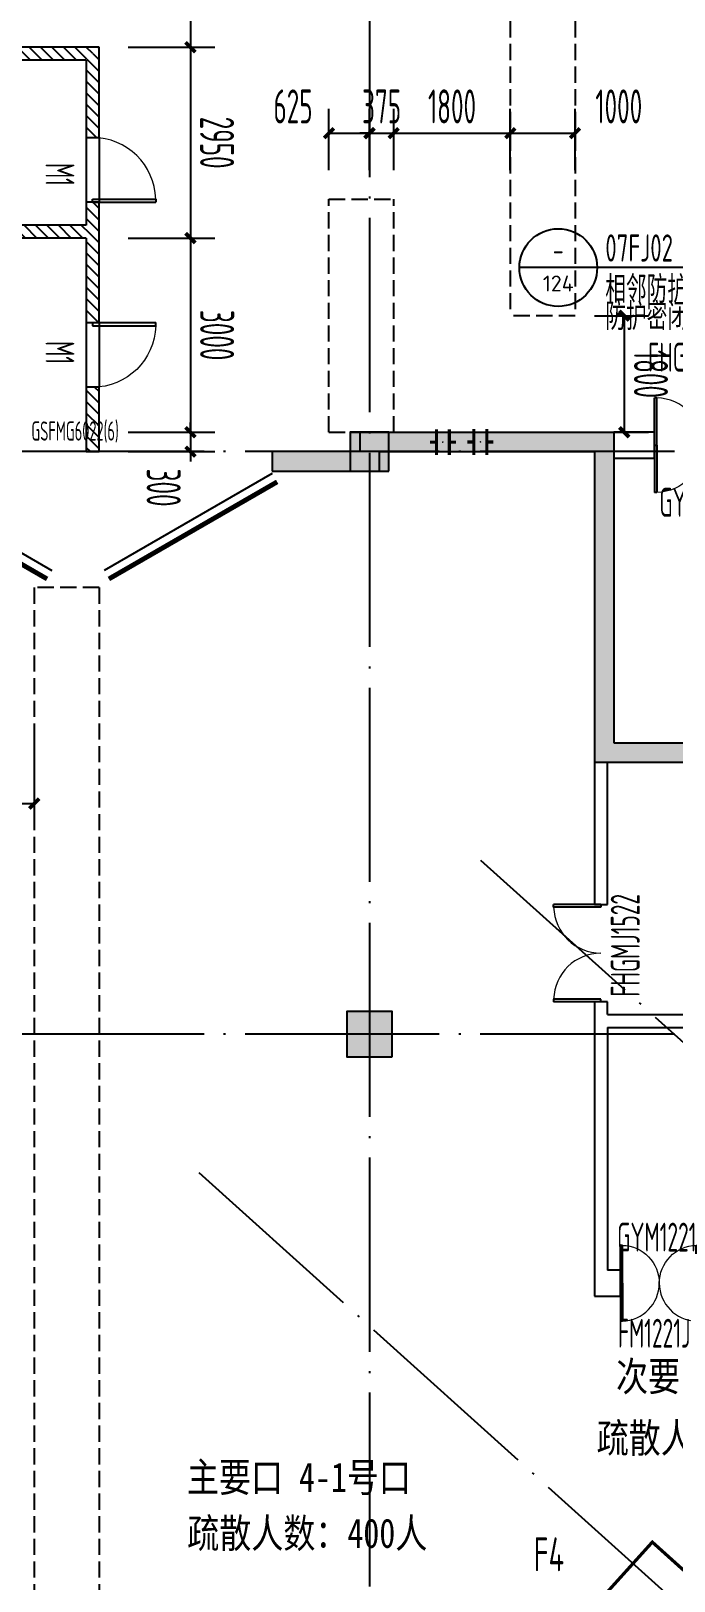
# Model space of a CAD drawing. Extents: x -473190 to 2138458, y -81875 to 2633646.
# Drawn here: x 1061632 to 1071558, y 45490 to 69442 of the extents above; entities that cross this region are included whole.
import ezdxf
from ezdxf.enums import TextEntityAlignment as Align

# ---------------------------------------------------------------- set-up
doc = ezdxf.new("R2010")
doc.units = 0
doc.header["$LTSCALE"] = 1000
doc.linetypes.add('DASH', pattern=[0.35, 0.25, -0.1])
doc.linetypes.add('DOTE', pattern=[2.42, 2, -0.2, 0.02, -0.2])
for name, color, linetype in [('A-COLUMN', 2, 'Continuous'), ('A-PUB_HATCH', 8, 'Continuous'), ('A-WALL', 2, 'Continuous'), ('AXIS', 3, 'Continuous'), ('DIM_IDEN', 3, 'Continuous'), ('DOOR_FIRE', 4, 'Continuous'), ('DOOR_FIRE_TEXT', 7, 'Continuous'), ('DOTE', 1, 'DOTE'), ('PUB_DIM', 3, 'Continuous'), ('PUB_HATCH', 8, 'Continuous'), ('PUB_TEXT', 7, 'Continuous'), ('RF-FHM', 4, 'Continuous'), ('RF-FHMBH', 11, 'Continuous'), ('RF-KBGQ', 15, 'Continuous'), ('RF-KTK', 210, 'Continuous'), ('RF-M', 4, 'Continuous'), ('RF-MBH', 11, 'Continuous'), ('RF-QT', 30, 'Continuous'), ('RF-ZQT', 2, 'Continuous'), ('TH_TEXT', 7, 'Continuous'), ('人防电气套管', 6, 'Continuous'), ('图层1', 7, 'Continuous'), ('索引线', 252, 'Continuous')]:
    doc.layers.add(name, color=color, linetype=linetype)
doc.styles.add('_TCH_DIM_T3', font='tssdeng.shx', dxfattribs={"width": 0.564706, "bigfont": '@@@tssdchn.shx'})
doc.styles.add('_TCH_WINDOW', font='tssdeng.shx', dxfattribs={"width": 0.8, "height": 3.5, "bigfont": 'tssdchn.shx'})
doc.styles.add('TYDG_01', font='', dxfattribs={"width": 0.8})
doc.styles.add('TYDG_02', font='TSSDENG', dxfattribs={"width": 0.8, "bigfont": 'TSSDCHN'})
doc.styles.get('TYDG_01').set_extended_font_data('SimSun')
doc.dimstyles.new('_TCH_ARCH&&150', dxfattribs={"dimtxt": 525, "dimasz": 150, "dimexe": 375, "dimexo": 450, "dimgap": 150, "dimtad": 1, "dimdec": 0, "dimzin": 0, "dimdsep": 46, "dimtxsty": '_TCH_DIM_T3', "dimblk": 'ARCHTICK', "dimcen": 0.09, "dimclrt": 7, "dimazin": 2, "dimtfac": 1, "dimtdec": 0, "dimtix": 1, "dimtmove": 2, "dimatfit": 3, "dimfxl": 0, "dimtolj": 1, "dimtzin": 0, "dimarcsym": 0})
pattern_1 = [(45, (-477544.96, -71535.93), (-88.388383, 88.388383), [])]

# ---------------------------------------------------------------- blocks, each defined once
blk = doc.blocks.new('$DorLib2D$00000002')
for p, q in [((-0.5, 0), (-0.5, 0.4875)), ((-0.475, 0.4875), (-0.5, 0.4875)), ((-0.475, 0), (-0.475, 0.4875)), ((0.475, 0), (0.475, 0.4875)), ((0.475, 0.4875), (0.5, 0.4875)), ((0.5, 0), (0.5, 0.4875)), ((-0.5, 0), (-0.475, 0)), ((0.5, 0), (0.475, 0))]:
    blk.add_line(p, q)
at = {"lineweight": 13}
for centre, start, end in [((-0.4875, 0), 0, 88.53072), ((0.4875, 0), 91.46928, 180)]:
    blk.add_arc(centre, 0.4875, start, end, dxfattribs=at)
blk = doc.blocks.new('$DorLib2D$00000207')
at = {"color": 0}
for p, q in [((-0.5, 0.0313), (-0.067, 0.2813)), ((0.5, 0.0313), (0.067, 0.2813))]:
    blk.add_line(p, q, dxfattribs=at)
at = {"color": 0, "const_width": 0.0125}
for points in [[(-0.5125, 0.0529), (-0.0795, 0.3029)], [(0.5125, 0.0529), (0.0795, 0.3029)]]:
    blk.add_lwpolyline(points, dxfattribs=at)
blk = doc.blocks.new('afasgasg')
at = {"layer": 'A-PUB_HATCH'}
for points in [[(482598.2, -752460.2), (482898.2, -752760.2), (486223.2, -752760.2), (486523.2, -752460.2)], [(482898.2, -752760.2), (482598.2, -752460.2), (482598.2, -752760.2), (482898.2, -753060.2)], [(482598.2, -752760.2), (481248.2, -752760.2), (481248.2, -753060.2), (482898.2, -753060.2)], [(486523.2, -757260.2), (486223.2, -757560.2), (493094.1, -757560.2), (493341, -757460.2), (493431, -757260.2)]]:
    blk.add_hatch(color=256, dxfattribs=at).paths.add_polyline_path(points)
at = {"layer": 'PUB_HATCH'}
blk.add_hatch(color=256, dxfattribs=at).paths.add_polyline_path([(486523.2, -752460.2), (486223.2, -752760.2), (486223.2, -757560.2), (486523.2, -757260.2)])
at = {"layer": 'A-WALL'}
for p, q in [((487148.2, -752460.2), (486523.2, -752460.2)), ((486523.2, -752460.2), (486523.2, -752860.2)), ((487148.2, -752860.2), (487148.2, -752460.2)), ((486523.2, -752860.2), (487148.2, -752860.2)), ((486223.2, -757560.2), (486223.2, -759760.2)), ((486423.2, -759760.2), (486423.2, -757560.2)), ((486223.2, -759760.2), (486423.2, -759760.2)), ((486423.2, -761260.2), (486223.2, -761260.2)), ((486223.2, -761260.2), (486223.2, -761610.2)), ((486423.2, -761460.2), (486423.2, -761260.2)), ((486223.2, -761610.2), (486223.2, -765810.2)), ((486423.2, -761460.2), (489832.5, -761460.2)), ((486423.2, -761660.2), (486423.2, -765410.2)), ((486423.2, -761660.2), (489921.6, -761660.2)), ((486623.2, -765410.2), (486423.2, -765410.2)), ((486623.2, -765810.2), (486623.2, -765410.2)), ((486223.2, -765810.2), (486623.2, -765810.2))]:
    blk.add_line(p, q, dxfattribs=at)
at = {"layer": 'RF-QT'}
for p, q in [((482598.2, -752460.2), (486523.2, -752460.2)), ((482598.2, -752460.2), (482598.2, -752760.2)), ((486523.2, -752460.2), (486523.2, -757260.2)), ((482598.2, -752760.2), (481248.2, -752760.2)), ((481248.2, -752760.2), (481248.2, -753060.2)), ((482898.2, -752760.2), (486223.2, -752760.2)), ((482898.2, -752760.2), (482898.2, -753060.2)), ((486223.2, -752760.2), (486223.2, -757560.2)), ((481248.2, -753060.2), (482898.2, -753060.2)), ((486523.2, -757260.2), (493431, -757260.2)), ((486223.2, -757560.2), (493094.1, -757560.2))]:
    blk.add_line(p, q, dxfattribs=at)
at = {"layer": 'DOOR_FIRE'}
ref = blk.add_blockref('$DorLib2D$00000002', (487898.2, -752660.2), dxfattribs=dict(at, xscale=1500, yscale=1500, zscale=400, rotation=4.523433825556391e-09))
ref.add_attrib('A', 'FHGMJ1522', (487050.1, -751523.6), dxfattribs={"layer": 'DOOR_FIRE_TEXT', "height": 446.25, "rotation": 0, "style": '_TCH_WINDOW', "width": 0.564706})
ref = blk.add_blockref('$DorLib2D$00000002', (487898.2, -752660.2), dxfattribs=dict(at, xscale=1500, yscale=-1500, zscale=100, rotation=4.523433825556391e-09))
ref.add_attrib('A', 'GYM1522', (487224.6, -753766.2), dxfattribs={"layer": 'DOOR_FIRE_TEXT', "height": 446.25, "rotation": 0, "style": '_TCH_WINDOW', "width": 0.564706})
ref = blk.add_blockref('$DorLib2D$00000002', (486323.2, -760510.2), dxfattribs=dict(at, xscale=-1500, yscale=-1500, zscale=200, rotation=270))
ref.add_attrib('A', 'FHGMJ1522', (486920.4, -761184.1), dxfattribs={"layer": 'DOOR_FIRE_TEXT', "height": 446.25, "rotation": 90, "style": '_TCH_WINDOW', "width": 0.564706})
ref = blk.add_blockref('$DorLib2D$00000002', (487223.2, -765610.2), dxfattribs=dict(at, xscale=-1200, yscale=1200, zscale=100))
ref.add_attrib('A', 'GYM1221', (486573.8, -765120.7), dxfattribs={"layer": 'DOOR_FIRE_TEXT', "height": 446.25, "style": '_TCH_WINDOW', "width": 0.564706})
ref = blk.add_blockref('$DorLib2D$00000002', (487223.2, -765610.2), dxfattribs=dict(at, xscale=-1200, yscale=-1200, zscale=400))
ref.add_attrib('A', 'FM1221J', (486583.5, -766606.1), dxfattribs={"layer": 'DOOR_FIRE_TEXT', "height": 446.25, "style": '_TCH_WINDOW', "width": 0.564706})
at = {"layer": 'RF-M'}
ref = blk.add_blockref('$DorLib2D$00000207', (478248.2, -752910.2), dxfattribs=dict(at, xscale=-6000, yscale=-6000, zscale=300))
ref.add_attrib('A', 'GSFMG6022(6)', (477528.1, -752590.3), dxfattribs={"layer": 'RF-MBH', "height": 297.5, "style": '_TCH_WINDOW', "width": 0.564706})
blk = doc.blocks.new('$DorLib2D$00000001')
for p, q in [((0.45, 0.975), (0.5, 0.975)), ((0.45, 0), (0.45, 0.975)), ((0.5, 0), (0.5, 0.975)), ((0.5, 0), (0.45, 0))]:
    blk.add_line(p, q)
at = {"lineweight": 13}
blk.add_arc((0.475, 0), 0.975, 91.4693, 180, dxfattribs=at)
blk = doc.blocks.new('_ArchTick')
at = {"color": 0, "linetype": 'ByBlock', "const_width": 0.4}
blk.add_lwpolyline([(-0.5, -0.5), (0.5, 0.5)], dxfattribs=at)
blk = doc.blocks.new('*D5689')
at = {"layer": 'Defpoints', "color": 0, "transparency": 16777216}
for p in [(-230519, -196022), (-233169, -197433), (-230519, -197433)]:
    blk.add_point(p, dxfattribs=at)
at = {"layer": 'PUB_DIM', "color": 0, "lineweight": -2, "transparency": 16777216}
for p, q in [((-233169, -196983), (-233169, -195647)), ((-230519, -196983), (-230519, -195647)), ((-233169, -196022), (-230519, -196022))]:
    blk.add_line(p, q, dxfattribs=at)
at = {"layer": 'PUB_DIM', "color": 0, "lineweight": -2, "transparency": 16777216, "xscale": 150, "yscale": 150, "zscale": 150, "rotation": 180}
blk.add_blockref('_ArchTick', (-233169, -196022), dxfattribs=at)
at = {"layer": 'PUB_DIM', "color": 0, "lineweight": -2, "transparency": 16777216, "xscale": 150, "yscale": 150, "zscale": 150}
blk.add_blockref('_ArchTick', (-230519, -196022), dxfattribs=at)
at = {"layer": 'PUB_DIM', "color": 7, "transparency": 16777216, "insert": (-231844, -195610), "char_height": 525, "attachment_point": 5, "style": '_TCH_DIM_T3'}
blk.add_mtext('\\A1;2650', dxfattribs=at)
blk = doc.blocks.new('*D5690')
at = {"layer": 'Defpoints', "color": 0, "transparency": 16777216}
for p in [(-227569, -196022), (-230519, -197433), (-227569, -197433)]:
    blk.add_point(p, dxfattribs=at)
at = {"layer": 'PUB_DIM', "color": 0, "lineweight": -2, "transparency": 16777216}
for p, q in [((-230519, -196983), (-230519, -195647)), ((-227569, -196983), (-227569, -195647)), ((-230519, -196022), (-227569, -196022))]:
    blk.add_line(p, q, dxfattribs=at)
at = {"layer": 'PUB_DIM', "color": 0, "lineweight": -2, "transparency": 16777216, "xscale": 150, "yscale": 150, "zscale": 150, "rotation": 180}
blk.add_blockref('_ArchTick', (-230519, -196022), dxfattribs=at)
at = {"layer": 'PUB_DIM', "color": 0, "lineweight": -2, "transparency": 16777216, "xscale": 150, "yscale": 150, "zscale": 150}
blk.add_blockref('_ArchTick', (-227569, -196022), dxfattribs=at)
at = {"layer": 'PUB_DIM', "color": 7, "transparency": 16777216, "insert": (-229044, -195610), "char_height": 525, "attachment_point": 5, "style": '_TCH_DIM_T3'}
blk.add_mtext('\\A1;2950', dxfattribs=at)
blk = doc.blocks.new('*D5691')
at = {"layer": 'Defpoints', "color": 0, "transparency": 16777216}
for p in [(-224569, -196022), (-227569, -197433), (-224569, -197433)]:
    blk.add_point(p, dxfattribs=at)
at = {"layer": 'PUB_DIM', "color": 0, "lineweight": -2, "transparency": 16777216}
for p, q in [((-227569, -196983), (-227569, -195647)), ((-224569, -196983), (-224569, -195647)), ((-227569, -196022), (-224569, -196022))]:
    blk.add_line(p, q, dxfattribs=at)
at = {"layer": 'PUB_DIM', "color": 0, "lineweight": -2, "transparency": 16777216, "xscale": 150, "yscale": 150, "zscale": 150, "rotation": 180}
blk.add_blockref('_ArchTick', (-227569, -196022), dxfattribs=at)
at = {"layer": 'PUB_DIM', "color": 0, "lineweight": -2, "transparency": 16777216, "xscale": 150, "yscale": 150, "zscale": 150}
blk.add_blockref('_ArchTick', (-224569, -196022), dxfattribs=at)
at = {"layer": 'PUB_DIM', "color": 7, "transparency": 16777216, "insert": (-226069, -195610), "char_height": 525, "attachment_point": 5, "style": '_TCH_DIM_T3'}
blk.add_mtext('\\A1;3000', dxfattribs=at)
blk = doc.blocks.new('*D5692')
at = {"layer": 'Defpoints', "color": 0, "transparency": 16777216}
for p in [(-224269, -196022), (-224569, -197433), (-224269, -197433)]:
    blk.add_point(p, dxfattribs=at)
at = {"layer": 'PUB_DIM', "color": 0, "lineweight": -2, "transparency": 16777216}
for p, q in [((-224569, -196983), (-224569, -195647)), ((-224269, -196983), (-224269, -195647)), ((-224569, -196022), (-224719, -196022)), ((-224569, -196022), (-224269, -196022)), ((-224269, -196022), (-224119, -196022))]:
    blk.add_line(p, q, dxfattribs=at)
at = {"layer": 'PUB_DIM', "color": 0, "lineweight": -2, "transparency": 16777216, "xscale": 150, "yscale": 150, "zscale": 150}
blk.add_blockref('_ArchTick', (-224569, -196022), dxfattribs=at)
at = {"layer": 'PUB_DIM', "color": 0, "lineweight": -2, "transparency": 16777216, "xscale": 150, "yscale": 150, "zscale": 150, "rotation": 180}
blk.add_blockref('_ArchTick', (-224269, -196022), dxfattribs=at)
at = {"layer": 'PUB_DIM', "color": 7, "transparency": 16777216, "insert": (-223714, -196435), "char_height": 525, "attachment_point": 5, "style": '_TCH_DIM_T3'}
blk.add_mtext('\\A1;300', dxfattribs=at)
blk = doc.blocks.new('*D5726')
at = {"layer": 'Defpoints', "color": 0, "transparency": 16777216}
for p in [(-224569, -189325), (-226369, -190233), (-224569, -190233)]:
    blk.add_point(p, dxfattribs=at)
at = {"layer": 'PUB_DIM', "color": 0, "lineweight": -2, "transparency": 16777216}
for p, q in [((-226369, -189783), (-226369, -188950)), ((-224569, -189783), (-224569, -188950)), ((-226369, -189325), (-224569, -189325))]:
    blk.add_line(p, q, dxfattribs=at)
at = {"layer": 'PUB_DIM', "color": 0, "lineweight": -2, "transparency": 16777216, "xscale": 150, "yscale": 150, "zscale": 150, "rotation": 180}
blk.add_blockref('_ArchTick', (-226369, -189325), dxfattribs=at)
at = {"layer": 'PUB_DIM', "color": 0, "lineweight": -2, "transparency": 16777216, "xscale": 150, "yscale": 150, "zscale": 150}
blk.add_blockref('_ArchTick', (-224569, -189325), dxfattribs=at)
at = {"layer": 'PUB_DIM', "color": 7, "transparency": 16777216, "insert": (-225469, -188912), "char_height": 525, "attachment_point": 5, "style": '_TCH_DIM_T3'}
blk.add_mtext('\\A1;1800', dxfattribs=at)
blk = doc.blocks.new('*D5727')
at = {"layer": 'Defpoints', "color": 0, "transparency": 16777216}
for p in [(-229191, -193258), (-228169, -193258), (-228169, -193883)]:
    blk.add_point(p, dxfattribs=at)
at = {"layer": 'PUB_DIM', "color": 0, "lineweight": -2, "transparency": 16777216}
for p, q in [((-228619, -193258), (-229566, -193258)), ((-229191, -193883), (-229191, -193258)), ((-228619, -193883), (-229566, -193883))]:
    blk.add_line(p, q, dxfattribs=at)
at = {"layer": 'PUB_DIM', "color": 0, "lineweight": -2, "transparency": 16777216, "xscale": 150, "yscale": 150, "zscale": 150}
for p, rotation in [((-229191, -193258), 90), ((-229191, -193883), 270)]:
    blk.add_blockref('_ArchTick', p, dxfattribs=dict(at, rotation=rotation))
at = {"layer": 'PUB_DIM', "color": 7, "transparency": 16777216, "insert": (-229604, -194438), "char_height": 525, "attachment_point": 5, "rotation": 90, "style": '_TCH_DIM_T3'}
blk.add_mtext('\\A1;625', dxfattribs=at)
blk = doc.blocks.new('*D5728')
at = {"layer": 'Defpoints', "color": 0, "transparency": 16777216}
for p in [(-229191, -192883), (-228169, -192883), (-228169, -193258)]:
    blk.add_point(p, dxfattribs=at)
at = {"layer": 'PUB_DIM', "color": 0, "lineweight": -2, "transparency": 16777216}
for p, q in [((-229191, -192883), (-229191, -192733)), ((-228619, -192883), (-229566, -192883)), ((-229191, -193258), (-229191, -192883)), ((-228619, -193258), (-229566, -193258)), ((-229191, -193258), (-229191, -193408))]:
    blk.add_line(p, q, dxfattribs=at)
at = {"layer": 'PUB_DIM', "color": 0, "lineweight": -2, "transparency": 16777216, "xscale": 150, "yscale": 150, "zscale": 150}
for p, rotation in [((-229191, -192883), 270), ((-229191, -193258), 90)]:
    blk.add_blockref('_ArchTick', p, dxfattribs=dict(at, rotation=rotation))
at = {"layer": 'PUB_DIM', "color": 7, "transparency": 16777216, "insert": (-229604, -193070), "char_height": 525, "attachment_point": 5, "rotation": 90, "style": '_TCH_DIM_T3'}
blk.add_mtext('\\A1;375', dxfattribs=at)
blk = doc.blocks.new('*D5729')
at = {"layer": 'Defpoints', "color": 0, "transparency": 16777216}
for p in [(-229191, -191083), (-228169, -191083), (-228169, -192883)]:
    blk.add_point(p, dxfattribs=at)
at = {"layer": 'PUB_DIM', "color": 0, "lineweight": -2, "transparency": 16777216}
for p, q in [((-228619, -191083), (-229566, -191083)), ((-229191, -192883), (-229191, -191083)), ((-228619, -192883), (-229566, -192883))]:
    blk.add_line(p, q, dxfattribs=at)
at = {"layer": 'PUB_DIM', "color": 0, "lineweight": -2, "transparency": 16777216, "xscale": 150, "yscale": 150, "zscale": 150}
for p, rotation in [((-229191, -191083), 90), ((-229191, -192883), 270)]:
    blk.add_blockref('_ArchTick', p, dxfattribs=dict(at, rotation=rotation))
at = {"layer": 'PUB_DIM', "color": 7, "transparency": 16777216, "insert": (-229604, -191983), "char_height": 525, "attachment_point": 5, "rotation": 90, "style": '_TCH_DIM_T3'}
blk.add_mtext('\\A1;1800', dxfattribs=at)
blk = doc.blocks.new('*D5730')
at = {"layer": 'Defpoints', "color": 0, "transparency": 16777216}
for p in [(-229191, -190083), (-228169, -190083), (-228169, -191083)]:
    blk.add_point(p, dxfattribs=at)
at = {"layer": 'PUB_DIM', "color": 0, "lineweight": -2, "transparency": 16777216}
for p, q in [((-228619, -190083), (-229566, -190083)), ((-229191, -191083), (-229191, -190083)), ((-228619, -191083), (-229566, -191083))]:
    blk.add_line(p, q, dxfattribs=at)
at = {"layer": 'PUB_DIM', "color": 0, "lineweight": -2, "transparency": 16777216, "xscale": 150, "yscale": 150, "zscale": 150}
for p, rotation in [((-229191, -190083), 90), ((-229191, -191083), 270)]:
    blk.add_blockref('_ArchTick', p, dxfattribs=dict(at, rotation=rotation))
at = {"layer": 'PUB_DIM', "color": 7, "transparency": 16777216, "insert": (-229604, -189408), "char_height": 525, "attachment_point": 5, "rotation": 90, "style": '_TCH_DIM_T3'}
blk.add_mtext('\\A1;1000', dxfattribs=at)
blk = doc.blocks.new('*D5740')
at = {"layer": 'Defpoints', "color": 0, "transparency": 16777216}
for p in [(-220369, -198433), (-218831, -198433), (-220369, -200233)]:
    blk.add_point(p, dxfattribs=at)
at = {"layer": 'PUB_DIM', "color": 0, "lineweight": -2, "transparency": 16777216}
for p, q in [((-219919, -198433), (-218456, -198433)), ((-218831, -200233), (-218831, -198433)), ((-219919, -200233), (-218456, -200233))]:
    blk.add_line(p, q, dxfattribs=at)
at = {"layer": 'PUB_DIM', "color": 0, "lineweight": -2, "transparency": 16777216, "xscale": 150, "yscale": 150, "zscale": 150}
for p, rotation in [((-218831, -198433), 90), ((-218831, -200233), 270)]:
    blk.add_blockref('_ArchTick', p, dxfattribs=dict(at, rotation=rotation))
at = {"layer": 'PUB_DIM', "color": 7, "transparency": 16777216, "insert": (-219244, -199333), "char_height": 525, "attachment_point": 5, "rotation": 90, "style": '_TCH_DIM_T3'}
blk.add_mtext('\\A1;1800', dxfattribs=at)
blk = doc.blocks.new('TG11')
at = {"layer": '人防电气套管', "const_width": 50}
for points in [[(350, 100), (-50, 100)], [(150, 200), (150, 100)], [(350, -100), (-50, -100)], [(150, -100), (150, -200)]]:
    blk.add_lwpolyline(points, dxfattribs=at)
at = {"layer": '人防电气套管'}
blk.add_circle((150, 0), 0.00936, dxfattribs=at)
blk = doc.blocks.new('A$C1A97502D')
at = {"layer": '人防电气套管', "rotation": 90}
for p in [(-53465, -102003), (-52888, -102000)]:
    blk.add_blockref('TG11', p, dxfattribs=at)
blk = doc.blocks.new('A$C77B03727')
at = {"layer": 'TH_TEXT', "style": 'TYDG_02', "width": 0.64}
blk.add_text('F4', height=525, dxfattribs=at).set_placement((-50466.6, -114002.4))
blk = doc.blocks.new('*D1823')
at = {"layer": 'AXIS', "color": 0, "lineweight": -2, "transparency": 16777216}
for p, q in [((1105425, 49351), (1109048, 46089)), ((1019273, -53056), (1108769, 46340)), ((1015929, -50045), (1019551, -53307))]:
    blk.add_line(p, q, dxfattribs=at)
at = {"layer": 'Defpoints', "color": 0, "transparency": 16777216}
for p in [(1105090, 49652), (1108769, 46340), (1015594, -49743)]:
    blk.add_point(p, dxfattribs=at)
at = {"layer": 'AXIS', "color": 0, "lineweight": -2, "transparency": 16777216, "xscale": 150, "yscale": 150, "zscale": 150}
for p, rotation in [((1108769, 46340), 47.99999999999579), ((1019273, -53056), 227.9999999999958)]:
    blk.add_blockref('_ArchTick', p, dxfattribs=dict(at, rotation=rotation))
at = {"layer": 'AXIS', "color": 7, "transparency": 16777216, "insert": (1063714, -3082), "char_height": 525, "attachment_point": 5, "rotation": 48, "style": '_TCH_DIM_T3'}
blk.add_mtext('\\A1;133750', dxfattribs=at)
blk = doc.blocks.new('_FZH')
blk.add_lwpolyline([(-0.5, -0.5), (0.5, -0.5), (0.5, 0.5), (-0.5, 0.5)], close=True)
at = {"layer": 'PUB_HATCH'}
blk.add_solid([(-0.5, -0.5), (0.5, -0.5), (-0.5, 0.5), (0.5, 0.5)], dxfattribs=at)
blk = doc.blocks.new('zsgc')
at = {"layer": 'PUB_HATCH'}
h = blk.add_hatch(dxfattribs=at)
h.set_pattern_fill('普通砖', color=256, scale=50, style=0)
h.set_pattern_definition(pattern_1)
h.paths.add_polyline_path([(-230319.5, -197632.5), (-229122.6, -197632.5), (-229122.6, -197432.5), (-230519.5, -197432.5)])
h = blk.add_hatch(dxfattribs=at)
h.set_pattern_fill('普通砖', color=256, scale=50, style=0)
h.set_pattern_definition(pattern_1)
h.paths.add_polyline_path([(-230319.5, -197632.5), (-230519.5, -197432.5), (-230519.5, -198932.5), (-230386.1, -198932.5), (-230319.5, -198832.5)])
h = blk.add_hatch(dxfattribs=at)
h.set_pattern_fill('普通砖', color=256, scale=50, style=0)
h.set_pattern_definition(pattern_1)
h.paths.add_polyline_path([(-227669.5, -197432.5), (-228122.6, -197432.5), (-228122.6, -197632.5), (-227769.5, -197632.5), (-227669.5, -197565.9)])
h = blk.add_hatch(dxfattribs=at)
h.set_pattern_fill('普通砖', color=256, scale=50, style=0)
h.set_pattern_definition(pattern_1)
h.paths.add_polyline_path([(-227669.5, -197565.9), (-227769.5, -197632.5), (-227769.5, -198832.5), (-227669.5, -198932.5), (-227569.5, -198832.5), (-227569.5, -197632.5)])
h = blk.add_hatch(dxfattribs=at)
h.set_pattern_fill('普通砖', color=256, scale=50, style=0)
h.set_pattern_definition(pattern_1)
h.paths.add_polyline_path([(-227569.5, -197632.5), (-226264.4, -197632.5), (-226264.4, -197432.5), (-227669.5, -197432.5), (-227669.5, -197565.9)])
h = blk.add_hatch(dxfattribs=at)
h.set_pattern_fill('普通砖', color=256, scale=50, style=0)
h.set_pattern_definition(pattern_1)
h.paths.add_polyline_path([(-224269.5, -197432.5), (-225264.4, -197432.5), (-225264.4, -197632.5), (-224269.5, -197632.5)])
at = {"layer": 'RF-FHM', "linetype": 'Continuous'}
for p, q in [((-229122.6, -197432.5), (-228122.6, -197432.5)), ((-226264.4, -197432.5), (-225264.4, -197432.5)), ((-229122.6, -197632.5), (-228122.6, -197632.5)), ((-226264.4, -197632.5), (-225264.4, -197632.5))]:
    blk.add_line(p, q, dxfattribs=at)
at = {"layer": 'RF-KBGQ', "color": 15, "linetype": 'DASH'}
for p, q in [((-242119.5, -190082.9), (-226369.5, -190082.9)), ((-226369.5, -190082.9), (-226369.5, -191082.9)), ((-242119.5, -191082.9), (-226369.5, -191082.9)), ((-224569.5, -192882.9), (-228169.5, -192882.9)), ((-228169.5, -193882.9), (-228169.5, -192882.9)), ((-224569.5, -193882.9), (-224569.5, -192882.9)), ((-224569.5, -193882.9), (-228169.5, -193882.9)), ((-222169.5, -197432.5), (-206492.1, -197432.5)), ((-222169.5, -197432.5), (-222169.5, -198432.5)), ((-222169.5, -198432.5), (-206046.8, -198432.5))]:
    blk.add_line(p, q, dxfattribs=at)
at = {"layer": 'RF-ZQT'}
for p, q in [((-229122.6, -197432.5), (-230519.5, -197432.5)), ((-230519.5, -197432.5), (-230519.5, -198932.5)), ((-229122.6, -197632.5), (-229122.6, -197432.5)), ((-227669.5, -197432.5), (-228122.6, -197432.5)), ((-228122.6, -197432.5), (-228122.6, -197632.5)), ((-226264.4, -197432.5), (-227669.5, -197432.5)), ((-226264.4, -197632.5), (-226264.4, -197432.5)), ((-224269.5, -197432.5), (-225264.4, -197432.5)), ((-225264.4, -197432.5), (-225264.4, -197632.5)), ((-224269.5, -197632.5), (-224269.5, -197432.5)), ((-230319.5, -197632.5), (-229122.6, -197632.5)), ((-230319.5, -197632.5), (-230319.5, -198832.5)), ((-228122.6, -197632.5), (-227769.5, -197632.5)), ((-227769.5, -197632.5), (-227769.5, -198832.5)), ((-227569.5, -197632.5), (-226264.4, -197632.5)), ((-227569.5, -197632.5), (-227569.5, -198832.5)), ((-225264.4, -197632.5), (-224269.5, -197632.5))]:
    blk.add_line(p, q, dxfattribs=at)
at = {"layer": 'RF-FHM', "linetype": 'Continuous'}
ref = blk.add_blockref('$DorLib2D$00000001', (-228622.6, -197532.5), dxfattribs=dict(at, xscale=1000, yscale=1000, zscale=200, rotation=359.9999986269864))
ref.add_attrib('A', 'M1', (-228730, -198259.6), dxfattribs={"layer": 'RF-FHMBH', "linetype": 'Continuous', "height": 446.25, "rotation": 360, "style": '_TCH_WINDOW', "width": 0.564706})
ref = blk.add_blockref('$DorLib2D$00000001', (-225764.4, -197532.5), dxfattribs=dict(at, xscale=-1000, yscale=1000, zscale=200, rotation=359.999998626986))
ref.add_attrib('A', 'M1', (-225976.9, -198259.6), dxfattribs={"layer": 'RF-FHMBH', "linetype": 'Continuous', "height": 446.25, "rotation": 360, "style": '_TCH_WINDOW', "width": 0.564706})
at = {"layer": 'PUB_DIM'}
for base, p1, p2, angle, picture, middle in [((-229191.4, -190082.9), (-228169.5, -191082.9), (-228169.5, -190082.9), 90, '*D5730', (-229603.9, -189407.9)), ((-229191.4, -193257.9), (-228169.5, -193882.9), (-228169.5, -193257.9), 90, '*D5727', (-229603.9, -194437.9)), ((-224269.5, -196022.1), (-224569.5, -197432.5), (-224269.5, -197432.5), 360, '*D5692', (-223714.5, -196434.6))]:
    dim = blk.add_linear_dim(base=base, p1=p1, p2=p2, angle=angle, dimstyle='_TCH_ARCH&&150', dxfattribs=at)
    dim.commit()
    dim.dimension.update_dxf_attribs({"geometry": picture, "text_midpoint": middle, "dimtype": 161})
for p1, p2, distance, picture, middle in [((-226369.5, -190232.7), (-224569.5, -190232.7), 907.9, '*D5726', (-225469.5, -188912.4)), ((-228169.5, -192882.9), (-228169.5, -191082.9), 1022, '*D5729', (-229603.9, -191982.9)), ((-228169.5, -193257.9), (-228169.5, -192882.9), 1022, '*D5728', (-229603.9, -193070.4)), ((-233169.5, -197432.5), (-230519.5, -197432.5), 1410.4, '*D5689', (-231844.5, -195609.6)), ((-230519.5, -197432.5), (-227569.5, -197432.5), 1410.4, '*D5690', (-229044.5, -195609.6)), ((-227569.5, -197432.5), (-224569.5, -197432.5), 1410.4, '*D5691', (-226069.5, -195609.6)), ((-220369.5, -200232.5), (-220369.5, -198432.5), -1538, '*D5740', (-219244, -199332.5))]:
    dim = blk.add_aligned_dim(p1=p1, p2=p2, distance=distance, dimstyle='_TCH_ARCH&&150', dxfattribs=at)
    dim.commit()
    dim.dimension.update_dxf_attribs({"geometry": picture, "text_midpoint": middle})

msp = doc.modelspace()

# ---------------------------------------------------------------- linework, layer by layer
at = {"layer": 'DIM_IDEN'}
for p, q in [((1070372.2, 65785.8), (1069172.2, 65785.8)), ((1074766.8, 65785.8), (1070372.2, 65785.8))]:
    msp.add_line(p, q, dxfattribs=at)
msp.add_circle((1069772.2, 65785.8), 600, dxfattribs=at)
at = {"layer": 'DOTE', "color": 16, "linetype": 'DOTE', "ltscale": 1.5}
msp.add_line((1066856.7, 171823.5), (1066856.7, -58315.4), dxfattribs=at)
at = {"layer": 'DOTE', "color": 127, "linetype": 'DOTE', "ltscale": 1.5}
for p, q in [((1158685.6, 62942.4), (1029856.7, 62942.4)), ((1068570.5, 56631.4), (1092209.6, 35346.6)), ((1158685.6, 53942.4), (1029856.7, 53942.4)), ((1064221.1, 51800.9), (1087860.3, 30516.2))]:
    msp.add_line(p, q, dxfattribs=at)
at = {"layer": '图层1', "color": 6, "linetype": 'DASH', "const_width": 50}
msp.add_lwpolyline([(1071224.1, 46091.5), (1078078.1, 39920.2), (1071320.3, 32426.6), (1064466.3, 38597.9)], close=True, dxfattribs=at)

# ---------------------------------------------------------------- block references
for name, p in [('A$C77B03727', (1119858.5, 159642.4)), ('A$C1A97502D', (1121456.7, 164942.4))]:
    msp.add_blockref(name, p)
at = {"rotation": 270}
msp.add_blockref('zsgc', (1260114.7, -161327.1), dxfattribs=at)
at = {"layer": 'A-COLUMN', "rotation": 90}
for p, xscale, yscale, zscale in [((1066856.7, 62942.4), 600, 600, 600), ((1066856.7, 53942.4), 700, 700, 700)]:
    msp.add_blockref('_FZH', p, dxfattribs=dict(at, xscale=xscale, yscale=yscale, zscale=zscale))
at = {"layer": '索引线'}
msp.add_blockref('afasgasg', (584108.5, 815702.6), dxfattribs=at)

# ---------------------------------------------------------------- texts
at = {"layer": 'PUB_TEXT', "style": 'TYDG_02'}
for s, width, p in [('07FJ02', 0.64, (1070498.2, 65879.5)), ('相邻防护单元隔墙孔口一道', 0.8, (1070498.2, 65239.8)), ('防护密闭门封堵', 0.8, (1070498.2, 64819.8))]:
    msp.add_text(s, height=420, dxfattribs=dict(at, width=width)).set_placement(p)
for s, height, width, p, p2 in [('-', 318.1, 0.962963, (1069687.4, 65896.1), (1069857, 65896.1)), ('124', 245.31, 1.238095, (1069533.9, 65418.3), (1070010.5, 65418.3))]:
    msp.add_text(s, height=height, dxfattribs=dict(at, width=width)).set_placement(p, p2, align=Align.FIT)
at = {"layer": 'RF-KTK', "color": 110, "linetype": 'DASH', "style": 'TYDG_01', "width": 0.8}
for s, p in [('次要口 4-2号口 ', (1070664.4, 48425.9)), ('疏散人数：300人', (1070365.2, 47474.1)), ('主要口 4-1号口 ', (1064038.2, 46867.3)), ('疏散人数：400人', (1064043.5, 46002.9))]:
    msp.add_text(s, height=453.16, dxfattribs=at).set_placement(p)

# ---------------------------------------------------------------- dimensions: what is measured, and where the dimension line sits
at = {"layer": 'AXIS'}
dim = msp.add_aligned_dim(p1=(1015594.2, -49743.5), p2=(1105090.4, 49652.1), distance=-4950, dimstyle='_TCH_ARCH&&150', dxfattribs=at)
dim.commit()
dim.dimension.update_dxf_attribs({"geometry": '*D1823', "text_midpoint": (1063714.3, -3081.8)})

doc.saveas('drawing.dxf')
